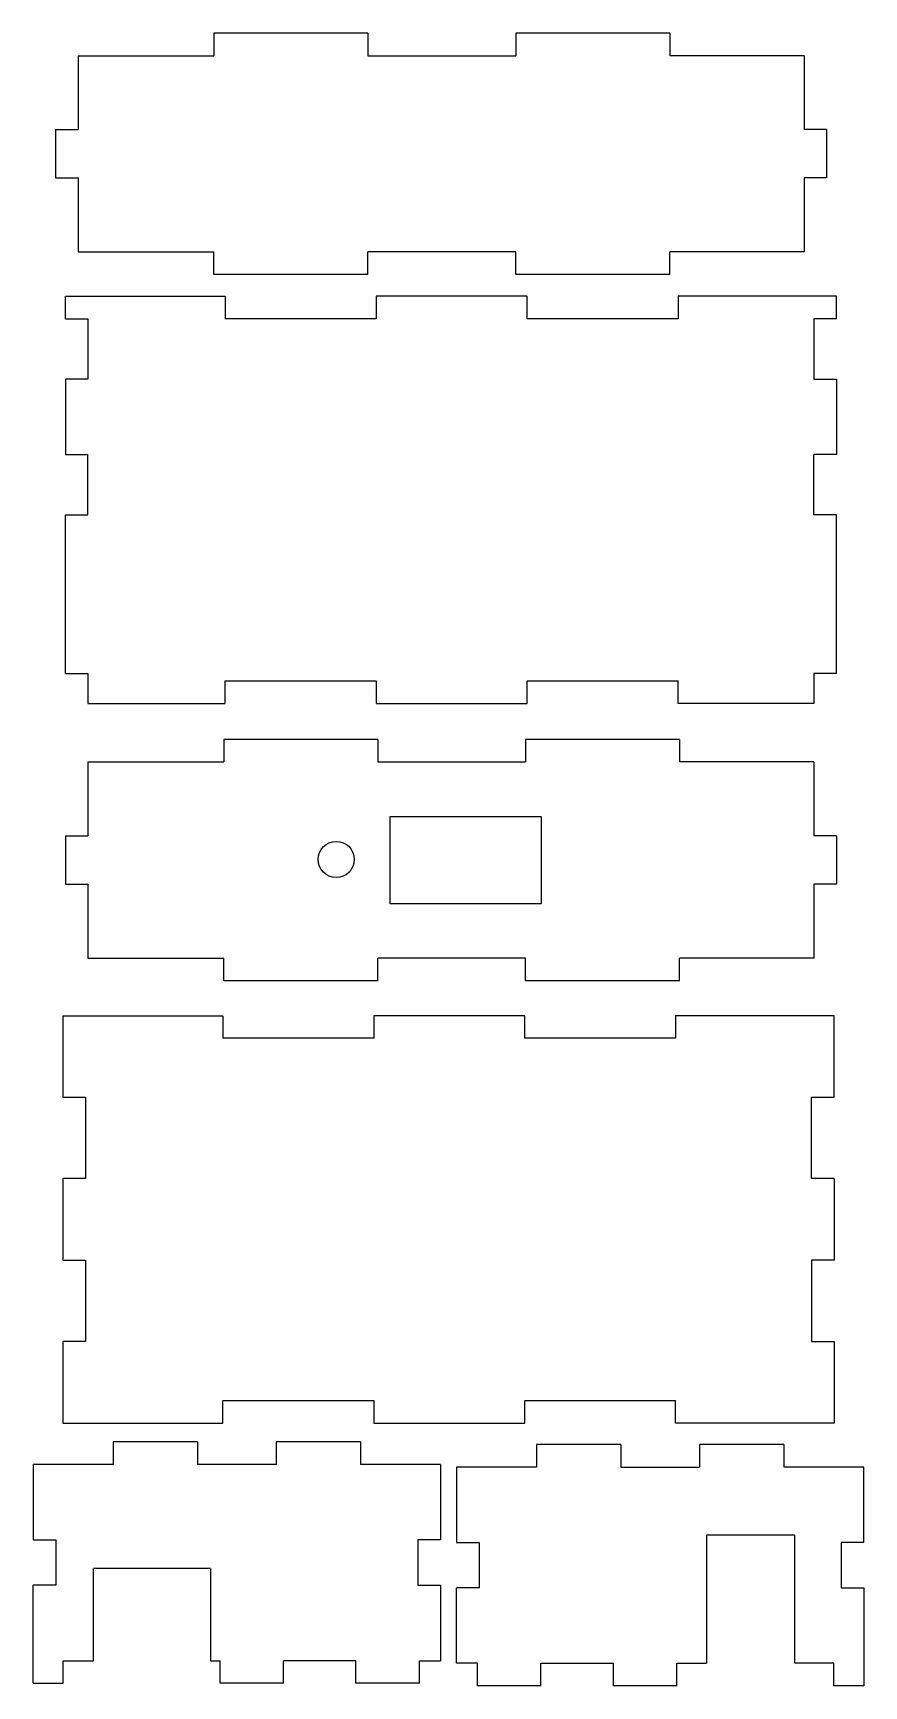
# Model space of a CAD drawing. Header units: millimetres. Extents: x 5212 to 5322, y 3363 to 3583.
import ezdxf

# ---------------------------------------------------------------- set-up
doc = ezdxf.new("R2010")
doc.units = ezdxf.units.MM

msp = doc.modelspace()

# ---------------------------------------------------------------- linework, layer by layer
for p, q in [((5256.55, 3582.52), (5236.15, 3582.52)), ((5236.15, 3582.52), (5236.15, 3579.52)), ((5256.55, 3582.52), (5256.55, 3579.52)), ((5296.55, 3582.52), (5276.15, 3582.52)), ((5276.15, 3582.52), (5276.15, 3579.52)), ((5296.55, 3582.52), (5296.55, 3579.52)), ((5218.15, 3579.52), (5236.15, 3579.52)), ((5218.15, 3579.52), (5218.15, 3569.72)), ((5256.55, 3579.52), (5276.15, 3579.52)), ((5314.35, 3579.52), (5296.55, 3579.52)), ((5314.35, 3579.52), (5314.35, 3569.72)), ((5215.15, 3569.72), (5218.15, 3569.72)), ((5215.15, 3569.72), (5215.15, 3563.32)), ((5317.35, 3569.72), (5314.35, 3569.72)), ((5317.35, 3569.72), (5317.35, 3563.32)), ((5215.15, 3563.32), (5218.15, 3563.32)), ((5218.15, 3563.32), (5218.15, 3553.52)), ((5314.35, 3563.32), (5314.35, 3553.52)), ((5317.35, 3563.32), (5314.35, 3563.32)), ((5218.15, 3553.52), (5236.15, 3553.52)), ((5236.15, 3550.52), (5236.15, 3553.52)), ((5276.15, 3553.52), (5256.55, 3553.52)), ((5256.55, 3550.52), (5256.55, 3553.52)), ((5276.15, 3550.52), (5276.15, 3553.52)), ((5314.35, 3553.52), (5296.55, 3553.52)), ((5296.55, 3550.52), (5296.55, 3553.52)), ((5256.55, 3550.52), (5236.15, 3550.52)), ((5296.55, 3550.52), (5276.15, 3550.52)), ((5216.45, 3544.64), (5216.45, 3547.64)), ((5216.45, 3547.64), (5237.65, 3547.64)), ((5237.65, 3547.64), (5237.65, 3544.64)), ((5277.65, 3547.64), (5257.65, 3547.64)), ((5257.65, 3547.64), (5257.65, 3544.64)), ((5277.65, 3544.64), (5277.65, 3547.64)), ((5318.65, 3547.64), (5297.65, 3547.64)), ((5297.65, 3547.64), (5297.65, 3544.64)), ((5318.65, 3544.64), (5318.65, 3547.64)), ((5216.45, 3544.64), (5219.45, 3544.64)), ((5219.45, 3544.64), (5219.45, 3536.64)), ((5257.65, 3544.64), (5237.65, 3544.64)), ((5297.65, 3544.64), (5277.65, 3544.64)), ((5318.65, 3544.64), (5315.65, 3544.64)), ((5315.65, 3544.64), (5315.65, 3536.64)), ((5219.45, 3536.64), (5216.45, 3536.64)), ((5216.45, 3536.64), (5216.45, 3526.64)), ((5315.65, 3536.64), (5318.65, 3536.64)), ((5318.65, 3536.64), (5318.65, 3526.64)), ((5216.45, 3526.64), (5219.45, 3526.64)), ((5219.45, 3518.64), (5219.45, 3526.64)), ((5315.65, 3518.64), (5315.65, 3526.64)), ((5318.65, 3526.64), (5315.65, 3526.64)), ((5216.45, 3497.64), (5216.45, 3518.64)), ((5216.45, 3518.64), (5219.45, 3518.64)), ((5318.65, 3518.64), (5315.65, 3518.64)), ((5318.65, 3497.64), (5318.65, 3518.64)), ((5216.45, 3497.64), (5219.45, 3497.64)), ((5219.45, 3497.64), (5219.45, 3493.64)), ((5318.65, 3497.64), (5315.65, 3497.64)), ((5315.65, 3497.64), (5315.65, 3493.64)), ((5237.65, 3493.64), (5237.65, 3496.64)), ((5237.65, 3496.64), (5257.65, 3496.64)), ((5257.65, 3496.64), (5257.65, 3493.64)), ((5277.65, 3493.64), (5277.65, 3496.64)), ((5277.65, 3496.64), (5297.65, 3496.64)), ((5297.65, 3493.64), (5297.65, 3496.64)), ((5219.45, 3493.64), (5237.65, 3493.64)), ((5257.65, 3493.64), (5277.65, 3493.64)), ((5315.65, 3493.64), (5297.65, 3493.64)), ((5257.85, 3488.89), (5237.45, 3488.89)), ((5237.45, 3488.89), (5237.45, 3485.89)), ((5257.85, 3488.89), (5257.85, 3485.89)), ((5297.85, 3488.89), (5277.45, 3488.89)), ((5277.45, 3488.89), (5277.45, 3485.89)), ((5297.85, 3488.89), (5297.85, 3485.89)), ((5219.45, 3485.89), (5237.45, 3485.89)), ((5219.45, 3485.89), (5219.45, 3476.09)), ((5257.85, 3485.89), (5277.45, 3485.89)), ((5315.65, 3485.89), (5297.85, 3485.89)), ((5315.65, 3485.89), (5315.65, 3476.09)), ((5216.45, 3476.09), (5219.45, 3476.09)), ((5216.45, 3476.09), (5216.45, 3469.69)), ((5318.65, 3476.09), (5315.65, 3476.09)), ((5318.65, 3476.09), (5318.65, 3469.69)), ((5216.45, 3469.69), (5219.45, 3469.69)), ((5219.45, 3469.69), (5219.45, 3459.89)), ((5315.65, 3469.69), (5315.65, 3459.89)), ((5318.65, 3469.69), (5315.65, 3469.69)), ((5219.45, 3459.89), (5237.45, 3459.89)), ((5237.45, 3456.89), (5237.45, 3459.89)), ((5277.45, 3459.89), (5257.85, 3459.89)), ((5257.85, 3456.89), (5257.85, 3459.89)), ((5277.45, 3456.89), (5277.45, 3459.89)), ((5315.65, 3459.89), (5297.85, 3459.89)), ((5297.85, 3456.89), (5297.85, 3459.89)), ((5257.85, 3456.89), (5237.45, 3456.89)), ((5297.85, 3456.89), (5277.45, 3456.89)), ((5216.13, 3452.26), (5237.33, 3452.26)), ((5216.13, 3452.26), (5216.13, 3441.46)), ((5237.33, 3452.26), (5237.33, 3449.26)), ((5277.33, 3452.26), (5257.33, 3452.26)), ((5257.33, 3452.26), (5257.33, 3449.26)), ((5277.33, 3449.26), (5277.33, 3452.26)), ((5318.33, 3452.26), (5297.33, 3452.26)), ((5297.33, 3452.26), (5297.33, 3449.26)), ((5318.33, 3441.46), (5318.33, 3452.26)), ((5257.33, 3449.26), (5237.33, 3449.26)), ((5297.33, 3449.26), (5277.33, 3449.26)), ((5216.13, 3441.46), (5219.13, 3441.46)), ((5219.13, 3441.46), (5219.13, 3430.66)), ((5315.33, 3430.66), (5315.33, 3441.46)), ((5315.33, 3441.46), (5318.33, 3441.46)), ((5219.13, 3430.66), (5216.13, 3430.66)), ((5216.13, 3430.66), (5216.13, 3419.86)), ((5318.33, 3430.66), (5315.33, 3430.66)), ((5318.33, 3430.66), (5318.33, 3419.86)), ((5216.13, 3419.86), (5219.13, 3419.86)), ((5219.13, 3419.86), (5219.13, 3409.06)), ((5318.33, 3419.86), (5315.33, 3419.86)), ((5315.33, 3419.86), (5315.33, 3409.06)), ((5219.13, 3409.06), (5216.13, 3409.06)), ((5216.13, 3409.06), (5216.13, 3398.26)), ((5315.33, 3409.06), (5318.33, 3409.06)), ((5318.33, 3409.06), (5318.33, 3398.26)), ((5237.33, 3398.26), (5237.33, 3401.26)), ((5237.33, 3401.26), (5257.33, 3401.26)), ((5257.33, 3401.26), (5257.33, 3398.26)), ((5277.33, 3398.26), (5277.33, 3401.26)), ((5277.33, 3401.26), (5297.33, 3401.26)), ((5297.33, 3398.26), (5297.33, 3401.26)), ((5216.13, 3398.26), (5237.33, 3398.26)), ((5257.33, 3398.26), (5277.33, 3398.26)), ((5318.33, 3398.26), (5297.33, 3398.26)), ((5233.97, 3395.76), (5222.77, 3395.76)), ((5222.77, 3395.76), (5222.77, 3392.76)), ((5233.97, 3395.76), (5233.97, 3392.76)), ((5255.57, 3395.76), (5244.37, 3395.76)), ((5244.37, 3395.76), (5244.37, 3392.76)), ((5255.57, 3395.76), (5255.57, 3392.76)), ((5290.09, 3395.41), (5278.89, 3395.41)), ((5278.89, 3395.41), (5278.89, 3392.41)), ((5290.09, 3395.41), (5290.09, 3392.41)), ((5311.69, 3395.41), (5300.49, 3395.41)), ((5300.49, 3395.41), (5300.49, 3392.41)), ((5311.69, 3395.41), (5311.69, 3392.41)), ((5222.77, 3392.76), (5212.17, 3392.76)), ((5212.17, 3392.76), (5212.17, 3382.76)), ((5244.37, 3392.76), (5233.97, 3392.76)), ((5266.17, 3392.76), (5255.57, 3392.76)), ((5266.17, 3392.76), (5266.17, 3382.76)), ((5278.89, 3392.41), (5268.29, 3392.41)), ((5268.29, 3392.41), (5268.29, 3382.41)), ((5290.09, 3392.41), (5300.49, 3392.41)), ((5322.29, 3392.41), (5311.69, 3392.41)), ((5322.29, 3382.41), (5322.29, 3392.41)), ((5313.12, 3383.41), (5301.42, 3383.41)), ((5301.42, 3383.41), (5301.42, 3366.41)), ((5313.12, 3366.41), (5313.12, 3383.41)), ((5212.17, 3382.76), (5215.17, 3382.76)), ((5215.17, 3382.76), (5215.17, 3376.76)), ((5266.17, 3382.76), (5263.17, 3382.76)), ((5263.17, 3382.76), (5263.17, 3376.76)), ((5268.29, 3382.41), (5271.29, 3382.41)), ((5271.29, 3382.41), (5271.29, 3376.41)), ((5322.29, 3382.41), (5319.29, 3382.41)), ((5319.29, 3382.41), (5319.29, 3376.41)), ((5235.67, 3378.96), (5220.17, 3378.96)), ((5220.17, 3366.76), (5220.17, 3378.96)), ((5235.67, 3378.96), (5235.67, 3366.76)), ((5215.17, 3376.76), (5212.17, 3376.76)), ((5212.17, 3363.76), (5212.17, 3376.76)), ((5263.17, 3376.76), (5266.17, 3376.76)), ((5266.17, 3376.76), (5266.17, 3366.76)), ((5271.29, 3376.41), (5268.29, 3376.41)), ((5268.29, 3366.41), (5268.29, 3376.41)), ((5319.29, 3376.41), (5322.29, 3376.41)), ((5322.29, 3376.41), (5322.29, 3363.41)), ((5216.17, 3366.76), (5220.17, 3366.76)), ((5216.17, 3363.76), (5216.17, 3366.76)), ((5235.67, 3366.76), (5236.97, 3366.76)), ((5236.97, 3363.76), (5236.97, 3366.76)), ((5254.97, 3366.76), (5245.37, 3366.76)), ((5245.37, 3363.76), (5245.37, 3366.76)), ((5254.97, 3363.76), (5254.97, 3366.76)), ((5263.37, 3366.76), (5266.17, 3366.76)), ((5263.37, 3363.76), (5263.37, 3366.76)), ((5271.09, 3366.41), (5268.29, 3366.41)), ((5271.09, 3363.41), (5271.09, 3366.41)), ((5279.49, 3366.41), (5289.09, 3366.41)), ((5279.49, 3363.41), (5279.49, 3366.41)), ((5289.09, 3363.41), (5289.09, 3366.41)), ((5297.49, 3366.41), (5301.42, 3366.41)), ((5297.49, 3363.41), (5297.49, 3366.41)), ((5318.29, 3366.41), (5313.12, 3366.41)), ((5318.29, 3363.41), (5318.29, 3366.41)), ((5212.17, 3363.76), (5216.17, 3363.76)), ((5245.37, 3363.76), (5236.97, 3363.76)), ((5263.37, 3363.76), (5254.97, 3363.76)), ((5279.49, 3363.41), (5271.09, 3363.41)), ((5297.49, 3363.41), (5289.09, 3363.41)), ((5322.29, 3363.41), (5318.29, 3363.41))]:
    msp.add_line(p, q)
msp.add_lwpolyline([(5259.51, 3478.66), (5279.51, 3478.66), (5279.51, 3467.08), (5259.51, 3467.08)], close=True)
msp.add_circle((5252.35, 3472.97), 2.4)

doc.saveas('drawing.dxf')
